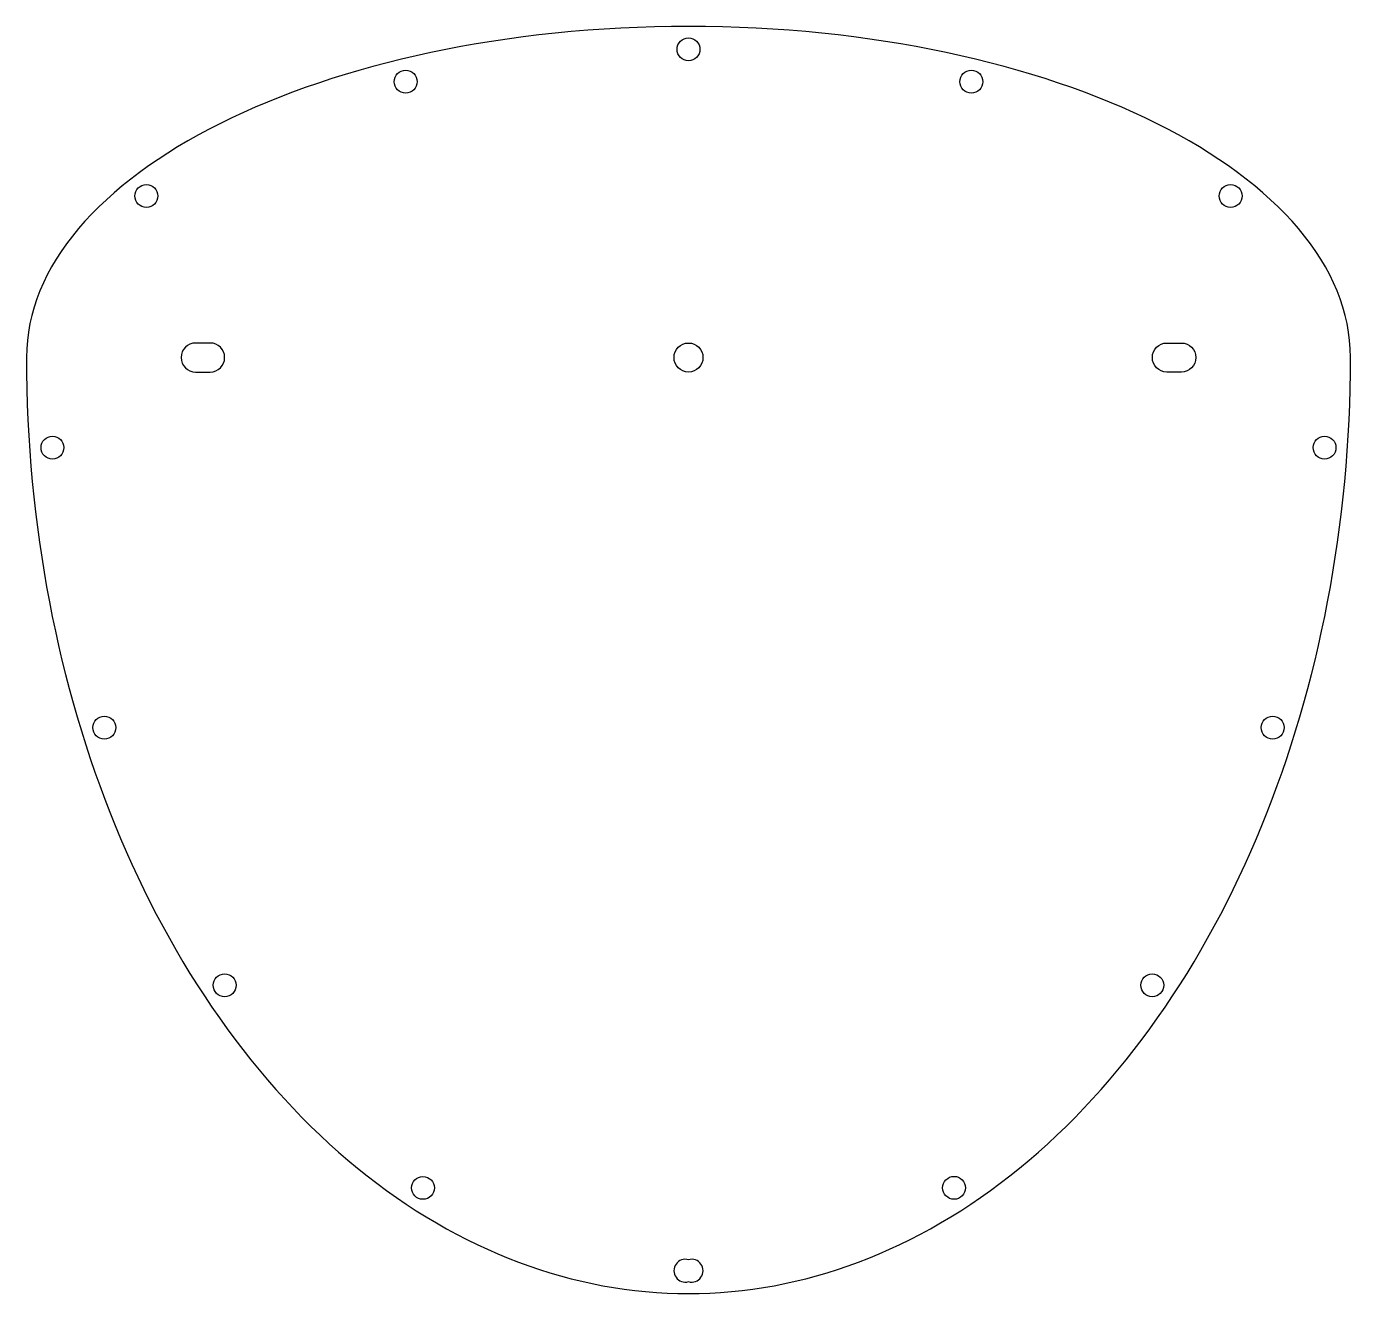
# Model space of a CAD drawing. Header units: millimetres. Extents: x -892 to -660, y -194 to 28.
import ezdxf

# ---------------------------------------------------------------- set-up
doc = ezdxf.new("R2010")
doc.units = ezdxf.units.MM
doc.layers.get('0').update_dxf_attribs({"linetype": 'CONTINUOUS'})

msp = doc.modelspace()

# ---------------------------------------------------------------- linework, layer by layer
for points in [[(-862.36, -32.29), (-859.82, -32.29, 1), (-859.82, -27.21), (-862.36, -27.21, 1)], [(-692.18, -32.29, -1), (-692.18, -27.21), (-689.64, -27.21, -1), (-689.64, -32.29)]]:
    msp.add_lwpolyline(points, format="xyb", close=True)
for centre, radius in [((-776, 24.25), 2), ((-825.56, 18.58), 2), ((-726.44, 18.58), 2), ((-870.99, -1.45), 2), ((-681.01, -1.45), 2), ((-776, -29.75), 2.54), ((-887.45, -45.54), 2), ((-664.55, -45.54), 2), ((-878.36, -94.6), 2), ((-673.64, -94.6), 2), ((-857.27, -139.74), 2), ((-694.74, -139.74), 2), ((-822.53, -175.24), 2), ((-729.47, -175.23), 2)]:
    msp.add_circle(centre, radius)
for centre, start, end in [((-776.56, -189.75), 73.6702, 286.3655), ((-775.44, -189.75), -106.3298, 106.3655)]:
    msp.add_arc(centre, 2, start, end)
for major_axis, ratio, start_param, end_param in [((-116, 0), 0.5, 3.141593, 6.283185), ((0, 164), 0.707317, 1.570796, 4.712389)]:
    msp.add_ellipse((-776, -29.75), major_axis=major_axis, ratio=ratio, start_param=start_param, end_param=end_param)

doc.saveas('drawing.dxf')
